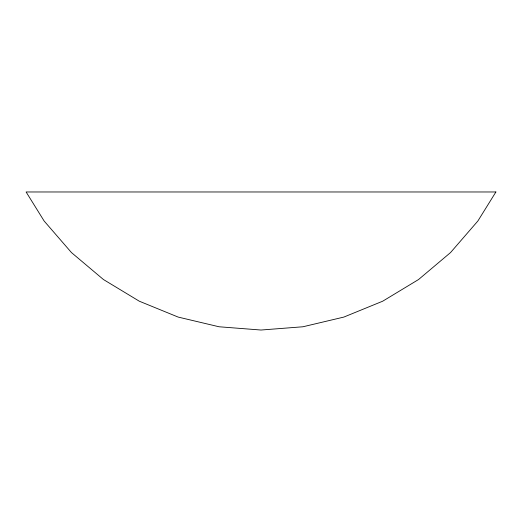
<?xml version="1.0" encoding="UTF-8"?>
<svg xmlns="http://www.w3.org/2000/svg" width="522" height="522" viewBox="0 0 522 522"><rect width="100%" height="100%" fill="white"/><g stroke="black" fill="none" stroke-linecap="round" stroke-linejoin="round"><path stroke-width="0.78" d="M495.9 191.972L477.858 221.021L450.538 252.57L418.559 279.524L382.691 301.207L343.835 317.082L302.93 326.772L261 330.028L219.07 326.772L178.165 317.082L139.309 301.207L103.441 279.524L71.462 252.57L44.142 221.021L26.1 191.972L495.9 191.972"/></g></svg>
